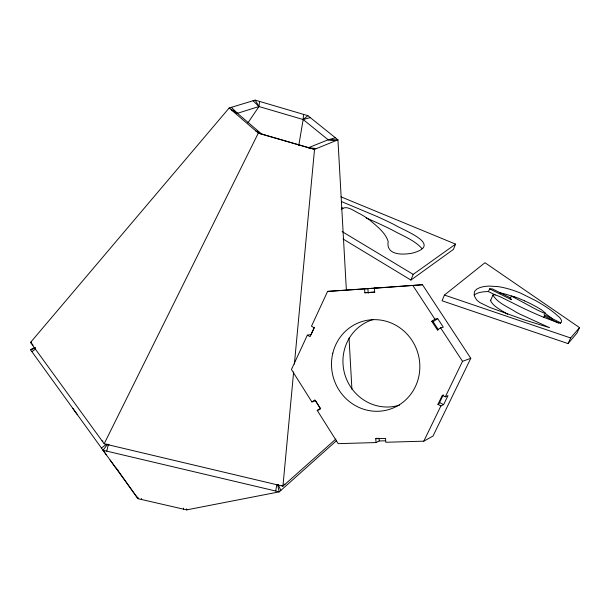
<?xml version="1.0" encoding="UTF-8"?>
<svg xmlns="http://www.w3.org/2000/svg" width="610" height="610" viewBox="0 0 610 610"><rect width="100%" height="100%" fill="white"/><g stroke="black" fill="none" stroke-linecap="round" stroke-linejoin="round"><path stroke-width="0.91" d="M303.528 114.383L303.155 119.522L298.763 145.5M293.646 371.932L282.933 486.17L104.173 443.798L30.53 342.439L229.154 108L255.171 100.124L307.852 115.656L337.94 139.82L346.343 289.742M294.378 364.117L314.531 149.366L337.94 139.82L328.172 139.789L308.431 147.712L261.82 134.2L258.32 133.071L229.154 108L237.45 113.3L261.82 134.2L263.002 134.429M259.563 101.42L258.991 106.536L247.927 122.862M275.712 491.027L276.818 484.775M183.389 509.121L183.587 508.168M141.306 499.445L141.512 498.484M106.773 451.141L108.359 444.286M343.041 238.983L410.911 280.059L413.183 274.386L455.594 244.13L341.036 196.862M455.594 244.13L453.428 249.421L410.911 280.059M444.431 295.057L442.059 300.783L568.04 343.59L576.938 333.106L579.5 327.6L484.973 262.719L444.431 295.057L570.647 337.978L579.5 327.6M474.039 294.973L477.218 293.28A56.738 20.778 23.6 0 1 487.283 291.58L488.442 291.58L489.616 288.835L492.415 288.926L510.814 298.061M507.611 314.295C501.725 310.223 493.925 307.249 490.516 300.669L492.903 295.11L494.222 294.531L500.055 296.658L518.561 305.907A132.286 43.455 23.3 0 0 545.119 317.848L557.212 322.408L559.965 323.041L561.345 322.492C562.649 318.428 557.433 316.087 555.153 313.548A55.243 20.107 23.4 0 0 548.596 308.614L544.943 306.182A78.53 29.005 23.3 0 0 536.007 300.791L520.658 293.151A38.575 13.87 23.3 0 0 516.274 291.427L514.878 290.917A42.7 15.395 23.3 0 0 508.992 289.033A40.229 14.487 23.3 0 0 497.966 286.616L489.647 286.09A56.844 20.587 23.5 0 0 479.582 287.737L476.936 289.018L475.083 290.718A35.212 12.741 23.2 0 0 474.344 292.312L474.275 294.813A48.403 17.469 23.4 0 0 474.824 296.902L476.723 299.998L479.75 302.514L489.838 307.432L523.563 319.648L549.61 327.707L519.75 314.066A62.54 21.792 23.5 0 1 515.503 311.809C507.81 306.746 497.806 303.208 492.903 295.11M510.776 297.322L511.073 296.635M543.838 317.467L544.394 315.728M314.409 327.25L311.054 334.493L307.333 335.187L291.45 369.507L311.901 401.952L315.583 400.724L320.402 408.364M311.901 401.952L314.867 399.939L320.227 408.41L317.238 410.431L338.176 443.653L376.027 442.555L375.76 438.72L385.55 438.422L385.817 442.273L423.805 441.175L433.008 436.058L470.783 358.306L422.486 284.74L327.593 291.405L311.466 326.258L314.241 327.722L310.109 336.659L307.333 335.187M568.04 343.59L570.647 337.978M440.885 405.955L437.934 404.392L442.349 395.265L445.308 396.828L447.999 395.6L443.607 404.651L440.885 405.955L423.805 441.175M443.317 394.83L438.918 403.934L437.934 404.392M445.308 396.828L462.525 361.318L470.783 358.306M490.516 300.669L490.844 300.181M138.623 497.821L137.997 498.683L103.044 450.264L107.307 444.599M341.295 209.352C346.945 204.358 354.753 211.861 360.38 214.018A54.709 19.512 20.1 0 1 365.504 217.152A51.514 18.338 20.1 0 1 370.11 220.37C376.988 226.386 385.337 232.44 388.173 241.499C386.031 253.951 399.504 254.866 408.67 253.707A54.229 19.024 20.7 0 0 412.848 253.005C443.279 244.564 403.607 230.519 394.083 224.541A194.422 75.77 20.2 0 0 378.276 217.023L341.508 201.575M336.232 440.923L279.25 491.858L186.66 509.876L137.997 498.683L116.312 468.16M335.896 439.017L282.933 486.17L282.567 485.957M307.852 115.656L303.155 119.522L258.991 106.536L253.089 100.757M187.285 509.365L186.66 509.876L186.439 508.824M136.48 496.578L136.884 496.281M117.532 470.325L117.928 470.028M101.412 448.007L106.895 444.034M31.872 351.635L35.693 348.958M431.758 321.34L434.922 319.19L437.698 318.611L443.317 327.189L440.588 327.837L437.423 329.972L431.758 321.34L432.757 321.127L438.407 329.736L437.423 329.972M433.039 321.775L437.698 318.611M106.331 454.808L30.5 349.736L35.121 347.425M31.362 342.035L30.53 342.439L32.063 343.277M376.027 442.555L379.245 440.977L385.428 440.801M375.76 438.72L376.911 438.171M317.238 410.431L320.159 409.394M30.5 349.736L35.09 348.135M116.083 468.32L116.571 468.152M231.503 110.021L237.45 113.3L258.991 106.536L255.171 100.124M32.574 348.699L35.235 347.906M310.276 117.608L303.155 119.522L328.172 139.789L335.386 137.768M104.745 443.661L104.173 443.798L258.32 133.071L314.531 149.366L308.431 147.712L316.529 148.55M364.864 292.769L374.624 292.121L374.349 288.278L377.582 287.966L364.589 288.926L364.864 292.769L374.891 292.053M374.349 288.278L422.486 284.74M327.593 291.405L364.589 288.926M328.172 139.789L336.072 140.582M284.001 484.149L284.969 484.355M308.431 147.712L309.918 148.032M510.89 298.748L510.173 298.732L511.531 299.723L489.616 288.835M103.044 450.264L279.25 491.858L277.573 484.416M102.099 440.938L102.93 441.16M32.277 344.841L33.077 345.1M341.6 207.751L342.972 208.3M366.152 217.922L376.24 222.375A194.026 76.448 20.2 0 1 392.017 229.894C402.173 235.673 414.068 239.722 421.998 248.59M544.097 314.592L560.094 322.537L560.422 323.46M544.463 316.094L558.729 323.186M488.442 291.58L495.175 294.927M439.505 402.486L443.607 404.651M255.842 130.944L261.82 134.2M342.118 231.571L413.183 274.386M281.492 485.301L282.209 485.735M544.951 313.273L546.133 314.081A55.136 20.29 23.5 0 1 552.668 319.03M231.381 107.329L237.45 113.3M72.781 408.311L77.424 414.747M110.135 460.07L115.145 467.024M412.985 285.693L434.922 319.19M440.588 327.837L462.525 361.318M278.198 484.653L278.427 485.103M278.107 484.63L280.867 490.417M108.87 444.37L108.915 444.919M379.046 438.148L379.245 440.977M367.899 288.614L368.226 293.334M349.042 338.039L351.917 389.302M524.539 300.882A51.347 18.811 23.5 0 1 541.512 309.842L545.714 313.327L543.365 312.823L536.663 309.682L511.409 296.033L516.266 297.413A53.474 19.611 23.5 0 1 522.312 299.853A60.352 22.242 23.5 0 1 524.554 300.844M499.59 292.762A40.153 14.617 23.4 0 1 506.62 294.485A42.616 15.54 23.4 0 1 512.499 296.368L513.894 296.872A38.499 13.999 23.4 0 1 515.358 297.421M399.527 405.124A44.789 42.929 71.8 0 1 344.955 374.845A44.789 42.929 71.8 0 1 373.427 319.449M332.831 353.114A46.009 43.981 72.2 0 0 387.724 409.874A46.009 43.981 72.2 0 0 406.451 333.456A46.009 43.981 72.2 0 0 332.831 353.114"/></g></svg>
